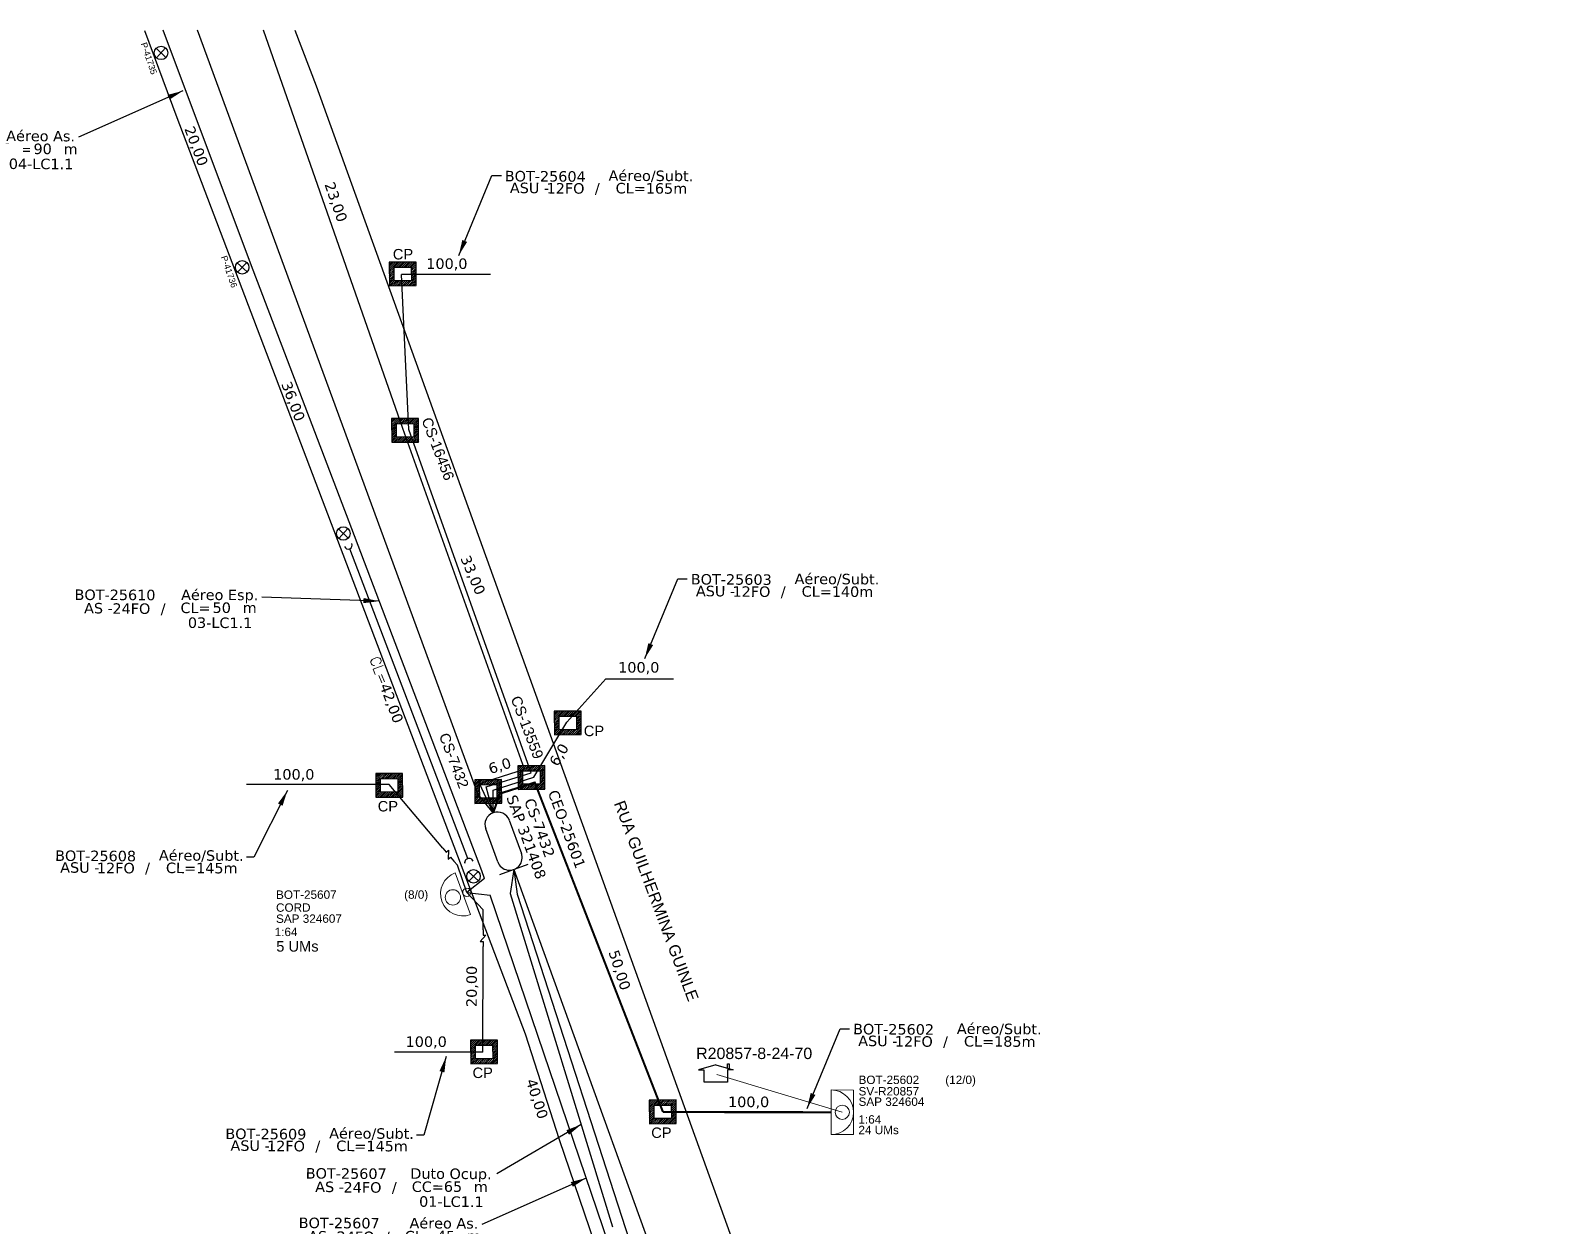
# Model space of a CAD drawing. Extents: x -89 to 749, y 705 to 1299.
# Drawn here: x -0.4 to 143.8, y 872 to 986 of the extents above; entities that cross this region are included whole.
import ezdxf
from ezdxf.enums import TextEntityAlignment as Align

# ---------------------------------------------------------------- set-up
doc = ezdxf.new("R2010")
doc.units = 0
for name, color, linetype in [('10.1-Caixas Subterrâneas', 5, 'Continuous'), ('20.4-CEOS', 1, 'Continuous'), ('20.5-CEO', 1, 'Continuous'), ('CAP a instalar', 1, 'Continuous'), ('celulas gpon', 7, 'Continuous'), ('label_cabos', 7, 'Continuous'), ('Legenda', 1, 'Continuous'), ('locais legendas', 7, 'Continuous'), ('QUADRA', 7, 'Continuous'), ('Subida Lateral', 5, 'Continuous'), ('surveys', 7, 'Continuous'), ('surveys legendas', 7, 'Continuous')]:
    doc.layers.add(name, color=color, linetype=linetype)
for name, color, linetype, lineweight in [("20.0-LEGENDA DOS CDO'S", 1, 'Continuous', 0), ('20.1-CDO_INTERIOR', 1, 'Continuous', 0), ('20.2-CDO_POSTE', 1, 'Continuous', 5), ('20.6-CORDOALHA_SUPORTE', 7, 'Continuous', 25), ('CORDOALHA_SUPORTE', 7, 'Continuous', 25), ('Segmento Logradouro Texto', 7, 'Continuous', 0)]:
    doc.layers.add(name, color=color, linetype=linetype, lineweight=lineweight)
doc.layers.add('DROP DE CLIENTE', color=140, linetype='Continuous', plot=False)
doc.layers.add('EXTRA', color=50, linetype='Continuous', plot=False)
doc.styles.add('ARIAL', font='arial.ttf')
doc.styles.add('DIGICADE', font='arial.ttf')
doc.styles.add('ROMANS', font='romans')
doc.styles.add('siredit', font='verdana.ttf')
doc.styles.get("Standard").update_dxf_attribs({"font": 'arial.ttf'})
doc.linetypes.add('FENCELINE1', pattern='A,0.25,-0.1,[133,ltypeshp.shx,S=0.1,R=0,X=-0.1,Y=0],-0.1,1', length=1.45)
doc.dimstyles.new('ISO-25', dxfattribs={"dimtxt": 2.5, "dimasz": 2.5, "dimexe": 1.25, "dimexo": 0.625, "dimtad": 1, "dimtxsty": 'Standard', "dimcen": 2.5, "dimadec": 0, "dimazin": 0, "dimtfac": 1, "dimtmove": 0, "dimatfit": 3, "dimfxl": 0, "dimarcsym": 0})

# ---------------------------------------------------------------- blocks, each defined once
blk = doc.blocks.new('SURVEY_SURVEY')
for p, q in [((0, 0.0000152), (-0.0000151, 0.0000108)), ((0, 0.0000152), (0.0000151, 0.0000108)), ((0.0000101, 0.0000159), (0.0000117, 0.0000159)), ((0.0000101, 0.0000123), (0.0000101, 0.0000159)), ((0.0000117, 0.0000159), (0.0000117, 0.0000119)), ((-0.0000151, 0.0000108), (-0.0000104, 0.0000108)), ((-0.0000103, 0), (-0.0000103, 0.0000108)), ((0.0000103, 0), (-0.0000103, 0)), ((0.0000151, 0.0000108), (0.0000103, 0.0000108)), ((0.0000103, 0.0000108), (0.0000103, 0))]:
    blk.add_line(p, q)
blk = doc.blocks.new('*U64')
at = {"color": 0}
blk.add_line((2.14, -0.58), (-2.1, -0.68), dxfattribs=at)
for centre, radius in [((0, 0.38), 0.733), ((0.03, -1.03), 0.393)]:
    blk.add_circle(centre, radius, dxfattribs=at)
blk.add_arc((0.02, -0.63), 2.12, 1.3782, 181.3782, dxfattribs=at)
blk = doc.blocks.new('Inst CDOE-8 CAIXA DIST OPT CDOE 48F_8D C_SPL OPTAP')
at = {"layer": "20.0-LEGENDA DOS CDO'S", "color": 0}
for tag, p, style, flags in [('ID_ATIVIDADE', (0.12, 6.47), 'ARIAL', 3), ('FATOR', (7.92, 6.47), 'ARIAL', 1), ('QTDE', (0.23, -0.97), 'DIGICADE', 3)]:
    blk.add_attdef(tag, p, '', height=0.8, rotation=0.118, dxfattribs=dict(at, style=style, flags=flags))
at = {"layer": "20.0-LEGENDA DOS CDO'S", "color": 0, "style": 'ARIAL'}
for tag, p, height in [('FID', (0.12, 5.25), 0.8), ('CORDOALHA', (0.12, 4.02), 0.8), ('SAP', (0.12, 2.96), 0.8), ('1:XX', (-0.01, 1.7), 0.8), ('UMS', (0.14, 0.22), 1)]:
    blk.add_attdef(tag, p, '', height=height, rotation=0.118, dxfattribs=at)
blk.add_attdef('FIBRAS_UTILIZADAS', text='', height=0.8, rotation=0.118, dxfattribs=at).set_placement((13.48, 5.26), align=Align.CENTER)
blk = doc.blocks.new('*X58')
at = {"color": 0, "linetype": 'Continuous'}
for p, q in [((-1.25, 0.34099), (-0.49099, 1.1)), ((-1.25, 0.517767), (-0.667767, 1.1)), ((-1.25, 0.694544), (-0.844544, 1.1)), ((-1.25, 0.87132), (-1.02132, 1.1)), ((-1.25, 1.048097), (-1.198097, 1.1)), ((-1.25, 0.164214), (-0.8035, 0.610714)), ((-1.25, -0.012563), (-0.8035, 0.433937)), ((-1.25, -0.18934), (-0.8035, 0.25716)), ((-1.25, -0.366117), (-0.8035, 0.080383)), ((-0.789214, 0.625), (-0.314214, 1.1)), ((-0.612437, 0.625), (-0.137437, 1.1)), ((-0.43566, 0.625), (0.03934, 1.1)), ((-0.258883, 0.625), (0.216117, 1.1)), ((-0.082107, 0.625), (0.392893, 1.1)), ((0.09467, 0.625), (0.56967, 1.1)), ((0.271447, 0.625), (0.746447, 1.1)), ((0.448223, 0.625), (0.923223, 1.1)), ((0.625, 0.625), (1.1, 1.1)), ((0.801777, 0.625), (1.25, 1.073223)), ((0.8035, 0.449947), (1.25, 0.896447)), ((0.8035, 0.27317), (1.25, 0.71967)), ((0.8035, 0.096393), (1.25, 0.542893)), ((0.8035, -0.080383), (1.25, 0.366117)), ((0.8035, -0.25716), (1.25, 0.18934)), ((0.8035, -0.433937), (1.25, 0.012563)), ((-1.25, -0.542893), (-0.8035, -0.096393)), ((-1.25, -0.71967), (-0.8035, -0.27317)), ((-1.25, -0.896447), (-0.8035, -0.449947)), ((-1.25, -1.073223), (-0.801777, -0.625)), ((-1.1, -1.1), (-0.625, -0.625)), ((-0.923223, -1.1), (-0.448223, -0.625)), ((-0.746447, -1.1), (-0.271447, -0.625)), ((-0.56967, -1.1), (-0.09467, -0.625)), ((-0.392893, -1.1), (0.082107, -0.625)), ((-0.216117, -1.1), (0.258883, -0.625)), ((-0.03934, -1.1), (0.43566, -0.625)), ((0.137437, -1.1), (0.612437, -0.625)), ((0.314214, -1.1), (0.789214, -0.625)), ((0.49099, -1.1), (1.25, -0.34099)), ((0.667767, -1.1), (1.25, -0.517767)), ((0.8035, -0.610714), (1.25, -0.164214)), ((0.844544, -1.1), (1.25, -0.694544)), ((1.02132, -1.1), (1.25, -0.87132)), ((1.198097, -1.1), (1.25, -1.048097))]:
    blk.add_line(p, q, dxfattribs=at)
blk = doc.blocks.new('MANHOLE_MQ')
at = {"color": 0, "linetype": 'Continuous'}
for p, q in [((0.00000623, 0.00000569), (-0.00000627, 0.00000569)), ((-0.00000627, 0.00000569), (-0.00000627, -0.00000531)), ((-0.00000404, 0.00000331), (0.00000399, 0.00000331)), ((-0.00000404, -0.00000294), (-0.00000404, 0.00000331)), ((0.00000399, 0.00000331), (0.00000399, -0.00000294)), ((0.00000623, -0.00000531), (0.00000623, 0.00000569)), ((-0.00000627, -0.00000531), (0.00000623, -0.00000531)), ((0.00000399, -0.00000294), (-0.00000404, -0.00000294)), ((0.00000399, -0.00000294), (0.00000399, -0.00000294))]:
    blk.add_line(p, q, dxfattribs=at)
at = {"color": 0, "linetype": 'Continuous', "xscale": 5e-06, "yscale": 5e-06, "zscale": 1e-05}
blk.add_blockref('*X58', (-0.00000002, 0.00000019), dxfattribs=at)
blk = doc.blocks.new('LEGENDA DOS CABOS')
at = {"layer": 'EXTRA', "color": 0, "style": 'siredit'}
for tag, p in [('ID', (4.6, 0.97)), ('XX', (9.03, 0.97))]:
    blk.add_attdef(tag, text='', height=0.48, rotation=359.69, dxfattribs=at).set_placement(p, align=Align.MIDDLE_CENTER)
at = {"layer": 'Legenda', "color": 0, "style": 'siredit'}
for tag, p in [('TIPO_CABO', (1.31, 0)), ('CABO', (4.69, -0.05)), ('/', (6.81, -0.05)), ('METROS', (10.03, -0.05))]:
    blk.add_attdef(tag, text='', height=0.8, rotation=359.69, dxfattribs=at).set_placement(p, align=Align.MIDDLE_CENTER)
blk = doc.blocks.new('Inst CB ESP CFOA-SM-AS-80-TS-24')
at = {"layer": 'label_cabos', "color": 0, "style": 'siredit'}
for tag, flags, p in [('ID_ATIVIDADE', 3, (1.31, 2.67)), ('FATOR', 1, (11.56, 2.55))]:
    blk.add_attdef(tag, text='', height=1, rotation=359.69, dxfattribs=dict(at, flags=flags)).set_placement(p, align=Align.MIDDLE_CENTER)
for tag, p in [('DESTINO_CABO', (3.13, 1.26)), ('TIPO_CABO', (13.11, 1.24)), ('TIPO_CABO', (1.76, 0)), ('CABO', (4.69, -0.05)), ('/', (7.71, -0.05)), ('LANCE', (10.81, 0)), ('UND', (15.96, 0)), ('FID', (13.15, -1.41))]:
    blk.add_attdef(tag, text='', height=1, rotation=359.69, dxfattribs=at).set_placement(p, align=Align.MIDDLE_CENTER)
blk.add_attdef('QTDE', (12.43, -0.47), '', height=1, rotation=359.69, dxfattribs=at)
blk = doc.blocks.new('Inst CB AS CFOA-SM-AS-80-TS-24')
at = {"layer": 'label_cabos', "color": 0, "style": 'siredit'}
for tag, flags, p in [('ID_ATIVIDADE', 3, (1.31, 2.67)), ('FATOR', 1, (11.56, 2.55))]:
    blk.add_attdef(tag, text='', height=1, rotation=359.69, dxfattribs=dict(at, flags=flags)).set_placement(p, align=Align.MIDDLE_CENTER)
for tag, p in [('DESTINO_CABO', (3.13, 1.26)), ('TIPO_CABO', (13.11, 1.24)), ('TIPO_CABO', (1.76, 0)), ('CABO', (4.69, -0.05)), ('/', (7.71, -0.05)), ('LANCE', (10.81, 0)), ('UND', (15.96, 0)), ('FID', (13.15, -1.41))]:
    blk.add_attdef(tag, text='', height=1, rotation=359.69, dxfattribs=at).set_placement(p, align=Align.MIDDLE_CENTER)
blk.add_attdef('QTDE', (12.43, -0.47), '', height=1, rotation=359.69, dxfattribs=at)
blk = doc.blocks.new('Inst CORD ALUMINIO 4.8 MM 3F(sem recursos)')
at = {"layer": '20.6-CORDOALHA_SUPORTE', "color": 0, "lineweight": 0, "style": 'ROMANS'}
blk.add_attdef('LANCE', text='', height=1, dxfattribs=at).set_placement((-0.54, -2.21), align=Align.RIGHT)
at = {"layer": '20.6-CORDOALHA_SUPORTE', "color": 0, "style": 'siredit'}
blk.add_attdef('QTDE', (-0.54, -2.21), '', height=1, rotation=359.69, dxfattribs=at)
at = {"layer": '20.6-CORDOALHA_SUPORTE', "color": 0, "lineweight": 0, "style": 'ROMANS'}
for tag, p, flags in [('FATOR', (-5.2, -4.44), 3), ('ID_ATIVIDADE', (-5.2, -6.67), 3), ('FID', (-5.2, -8.9), 1)]:
    blk.add_attdef(tag, p, '', height=1, dxfattribs=dict(at, flags=flags))
blk = doc.blocks.new('Inst CB DT OCUP CFOA-SM-AS-80-TS-24')
at = {"layer": 'label_cabos', "color": 0, "style": 'siredit'}
for tag, flags, p in [('ID_ATIVIDADE', 3, (1.31, 2.67)), ('FATOR', 1, (11.56, 2.55))]:
    blk.add_attdef(tag, text='', height=1, rotation=359.69, dxfattribs=dict(at, flags=flags)).set_placement(p, align=Align.MIDDLE_CENTER)
for tag, p in [('DESTINO_CABO', (3.13, 1.26)), ('TIPO_CABO', (13.11, 1.24)), ('TIPO_CABO', (1.76, 0)), ('CABO', (4.69, -0.05)), ('/', (7.71, -0.05)), ('LANCE', (10.91, 0)), ('UND', (15.96, 0)), ('FID', (13.15, -1.41))]:
    blk.add_attdef(tag, text='', height=1, rotation=359.69, dxfattribs=at).set_placement(p, align=Align.MIDDLE_CENTER)
blk.add_attdef('QTDE', (12.43, -0.47), '', height=1, rotation=359.69, dxfattribs=at)

msp = doc.modelspace()

# ---------------------------------------------------------------- linework, layer by layer
at = {"color": 1}
for p, q in [((11.61, 984.31), (12.54, 983.43)), ((12.51, 984.34), (11.64, 983.4)), ((19.34, 963.87), (20.28, 962.99)), ((20.25, 963.9), (19.37, 962.96)), ((28.98, 938.5), (29.92, 937.62)), ((29.89, 938.53), (29.01, 937.59)), ((41.39, 905.82), (42.33, 904.94)), ((42.3, 905.85), (41.42, 904.91))]:
    msp.add_line(p, q, dxfattribs=at)
for centre in [(12.08, 983.87), (19.81, 963.43), (29.45, 938.06), (41.86, 905.38)]:
    msp.add_circle(centre, 0.642, dxfattribs=at)
at = {"layer": '20.1-CDO_INTERIOR', "color": 1, "lineweight": 18}
msp.add_lwpolyline([(78.07, 880.76), (78.07, 885.01), (75.95, 885.02), (75.95, 880.77)], close=True, dxfattribs=at)
msp.add_circle((77.01, 882.89), 0.68, dxfattribs=at)
msp.add_arc((75.95, 882.89), 2.13, 269.9724, 89.9724, dxfattribs=at)
at = {"layer": '20.5-CEO', "color": 5}
for p, q in [((44.18, 906.75), (43.03, 909.9)), ((45.27, 910.73), (46.43, 907.57))]:
    msp.add_line(p, q, dxfattribs=at)
msp.add_lwpolyline([(44.36, 905.54), (47.07, 906.53)], dxfattribs=at)
for centre, start, end in [((44.15, 910.31), 20.0952, 200.0952), ((45.3, 907.16), 200.0952, 20.0952)]:
    msp.add_arc(centre, 1.2, start, end, dxfattribs=at)
at = {"layer": 'CAP a instalar', "color": 7, "linetype": 'FENCELINE1', "ltscale": 3}
for points in [[(42.66, 905.89), (30.25, 938.49), (20.61, 963.84), (12.27, 986.03)], [(45.72, 906.04), (45.36, 903.74)], [(55.98, 869.43), (54.78, 870.2), (43.44, 903.59)], [(45.36, 903.74), (55.12, 871.98)]]:
    msp.add_lwpolyline(points, dxfattribs=at)
at = {"layer": 'CAP a instalar', "color": 8, "ltscale": 5}
for points in [[(42.26, 913.23), (15.54, 986.03)], [(35.13, 948.06), (21.85, 986.03)], [(43.49, 962.74), (35.01, 962.74)], [(43.74, 911.44), (43.08, 913.9), (47.35, 915.26), (35.69, 947.97), (35.01, 962.74)], [(43.74, 911.44), (42.43, 914.22), (46.71, 915.58), (35.13, 948.06)], [(43.74, 911.44), (43.73, 913.58), (47.62, 914.82), (50.76, 920.06), (54.48, 924.19), (60.92, 924.19)], [(38.94, 908.07), (33.83, 914.12), (20.23, 914.12)], [(43.74, 911.44), (42.26, 913.23)], [(40.32, 906.43), (39.97, 906.84)], [(41.21, 903.85), (40.32, 906.43)], [(45.72, 906.04), (46.02, 903.69)], [(41.21, 903.85), (42.78, 902.2)], [(46.02, 903.69), (58.2, 866.11)], [(42.77, 900.28), (42.78, 902.2)], [(42.74, 888.63), (42.77, 898.68)], [(42.74, 888.63), (34.33, 888.63)]]:
    msp.add_lwpolyline(points, dxfattribs=at)
at = {"layer": 'CAP a instalar', "color": 10, "ltscale": 5, "const_width": 0.2}
for points in [[(43.74, 911.44), (44.39, 913.27), (47.7, 914.32), (59.92, 882.91)], [(59.92, 882.91), (59.92, 882.91), (75.95, 882.89)]]:
    msp.add_lwpolyline(points, dxfattribs=at)
at = {"layer": 'CAP a instalar', "color": 7, "linetype": 'FENCELINE1', "ltscale": 5}
msp.add_lwpolyline([(42.91, 905.16), (42.66, 905.89)], dxfattribs=at)
at = {"layer": 'CAP a instalar', "color": 7, "ltscale": 5}
for points in [[(45.72, 906.04), (64.36, 854.42), (77.1, 830.67)], [(42.91, 905.16), (41.21, 903.85)], [(41.21, 903.85), (43.44, 903.59)]]:
    msp.add_lwpolyline(points, dxfattribs=at)
at = {"layer": 'CORDOALHA_SUPORTE', "ltscale": 5}
for points in [[(29.56, 936.81, 1), (30.26, 937.11)], [(41.06, 906.61, -1), (41.79, 906.84)]]:
    msp.add_lwpolyline(points, format="xyb", dxfattribs=at)
msp.add_lwpolyline([(41.31, 907.09), (30.07, 936.61)], dxfattribs=at)
at = {"layer": 'DROP DE CLIENTE', "lineweight": 0}
msp.add_lwpolyline([(77.01, 882.89), (65.04, 886.48)], dxfattribs=at)
at = {"layer": 'QUADRA', "color": 4}
for points in [[(63.46, 840.91), (50.06, 880.26), (46.81, 890.33), (13.63, 977.68), (10.53, 985.96)], [(24.84, 986.03), (26.86, 980.72), (79.18, 835.58), (79.52, 835.17), (80.02, 834.98), (80.56, 835.05), (143.48, 859.09), (143.77, 859.52), (143.77, 860.03), (141.66, 867.87)], [(24.84, 986.03), (26.86, 980.72), (79.18, 835.58), (79.52, 835.17), (80.02, 834.98), (80.56, 835.05), (143.48, 859.09), (143.77, 859.52), (143.77, 860.03), (141.66, 867.87)]]:
    msp.add_lwpolyline(points, dxfattribs=at)
at = {"layer": 'Subida Lateral', "color": 5}
for points in [[(38.94, 908.07), (39.27, 907.69), (39.48, 907.87), (39.45, 907.03), (39.66, 907.22), (39.97, 906.84)], [(42.77, 900.28), (42.78, 899.78), (43.05, 899.78), (42.49, 899.16), (42.77, 899.17), (42.77, 898.68)]]:
    msp.add_lwpolyline(points, dxfattribs=at)

# ---------------------------------------------------------------- block references
at = {"color": 2, "lineweight": 0}
ref = msp.add_blockref('Inst CB AS CFOA-SM-AS-80-TS-24', (-12.5, 974.7), dxfattribs=at)
ref.add_attrib('DESTINO_CABO', 'BOT-25610', dxfattribs={"layer": 'label_cabos', "color": 0, "height": 1, "rotation": 359.69, "style": 'siredit'}).set_placement((-9.37, 975.96), align=Align.MIDDLE_CENTER)
ref.add_attrib('TIPO_CABO', 'Aéreo As.', dxfattribs={"layer": 'label_cabos', "color": 0, "height": 1, "rotation": 359.69, "style": 'siredit'}).set_placement((0.6, 975.95), align=Align.MIDDLE_CENTER)
ref.add_attrib('CABO', '24FO', dxfattribs={"layer": 'label_cabos', "color": 0, "height": 1, "rotation": 359.69, "style": 'siredit'}).set_placement((-7.82, 974.65), align=Align.MIDDLE_CENTER)
ref.add_attrib('/', '/', dxfattribs={"layer": 'label_cabos', "color": 0, "height": 1, "rotation": 359.69, "style": 'siredit'}).set_placement((-4.79, 974.65), align=Align.MIDDLE_CENTER)
ref.add_attrib('TIPO_CABO', 'AS - ', dxfattribs={"layer": 'label_cabos', "color": 0, "height": 1, "rotation": 359.69, "style": 'siredit'}).set_placement((-10.74, 974.7), align=Align.MIDDLE_CENTER)
ref.add_attrib('FID', '04-LC1.1', dxfattribs={"layer": 'label_cabos', "color": 0, "height": 1, "rotation": 359.69, "style": 'siredit'}).set_placement((0.64, 973.29), align=Align.MIDDLE_CENTER)
ref.add_attrib('LANCE', 'CL=', dxfattribs={"layer": 'label_cabos', "color": 0, "height": 1, "rotation": 359.69, "style": 'siredit'}).set_placement((-1.7, 974.7), align=Align.MIDDLE_CENTER)
ref.add_attrib('QTDE', '90', (-0.08, 974.23), dxfattribs={"layer": 'label_cabos', "color": 0, "height": 1, "rotation": 359.69, "style": 'siredit'})
ref.add_attrib('UND', 'm', dxfattribs={"layer": 'label_cabos', "color": 0, "height": 1, "rotation": 359.69, "style": 'siredit'}).set_placement((3.46, 974.7), align=Align.MIDDLE_CENTER)
ref = msp.add_blockref('LEGENDA DOS CABOS', (44.46, 970.48), dxfattribs=at)
ref.add_attrib('ID', 'BOT-25604', dxfattribs={"layer": 'label_cabos', "color": 0, "height": 1, "rotation": 359.69, "style": 'siredit'}).set_placement((48.7, 972.11), align=Align.MIDDLE_CENTER)
ref.add_attrib('CABO', '12FO', dxfattribs={"layer": 'label_cabos', "color": 0, "height": 1, "rotation": 359.69, "style": 'siredit'}).set_placement((50.63, 970.96), align=Align.MIDDLE_CENTER)
ref.add_attrib('METROS', 'CL=165m', dxfattribs={"layer": 'label_cabos', "color": 0, "height": 1, "rotation": 359.69, "style": 'siredit'}).set_placement((58.82, 970.96), align=Align.MIDDLE_CENTER)
ref.add_attrib('XX', 'Aéreo/Subt.', dxfattribs={"layer": 'label_cabos', "color": 0, "height": 1, "rotation": 359.69, "style": 'siredit'}).set_placement((58.77, 972.16), align=Align.MIDDLE_CENTER)
ref.add_attrib('/', '/', dxfattribs={"layer": 'label_cabos', "color": 0, "height": 1, "rotation": 359.69, "style": 'siredit'}).set_placement((53.66, 970.96), align=Align.MIDDLE_CENTER)
ref.add_attrib('TIPO_CABO', 'ASU -', dxfattribs={"layer": 'label_cabos', "color": 0, "height": 1, "rotation": 359.69, "style": 'siredit'}).set_placement((47.2, 971), align=Align.MIDDLE_CENTER)
ref = msp.add_blockref('LEGENDA DOS CABOS', (62.19, 932.05), dxfattribs=at)
ref.add_attrib('ID', 'BOT-25603', dxfattribs={"layer": 'label_cabos', "color": 0, "height": 1, "rotation": 359.69, "style": 'siredit'}).set_placement((66.43, 933.68), align=Align.MIDDLE_CENTER)
ref.add_attrib('CABO', '12FO', dxfattribs={"layer": 'label_cabos', "color": 0, "height": 1, "rotation": 359.69, "style": 'siredit'}).set_placement((68.35, 932.52), align=Align.MIDDLE_CENTER)
ref.add_attrib('METROS', 'CL=140m', dxfattribs={"layer": 'label_cabos', "color": 0, "height": 1, "rotation": 359.69, "style": 'siredit'}).set_placement((76.55, 932.52), align=Align.MIDDLE_CENTER)
ref.add_attrib('XX', 'Aéreo/Subt.', dxfattribs={"layer": 'label_cabos', "color": 0, "height": 1, "rotation": 359.69, "style": 'siredit'}).set_placement((76.5, 933.72), align=Align.MIDDLE_CENTER)
ref.add_attrib('/', '/', dxfattribs={"layer": 'label_cabos', "color": 0, "height": 1, "rotation": 359.69, "style": 'siredit'}).set_placement((71.38, 932.52), align=Align.MIDDLE_CENTER)
ref.add_attrib('TIPO_CABO', 'ASU -', dxfattribs={"layer": 'label_cabos', "color": 0, "height": 1, "rotation": 359.69, "style": 'siredit'}).set_placement((64.93, 932.57), align=Align.MIDDLE_CENTER)
ref = msp.add_blockref('Inst CB ESP CFOA-SM-AS-80-TS-24', (4.56, 930.94), dxfattribs=dict(at, rotation=0.1315642785740554))
ref.add_attrib('DESTINO_CABO', 'BOT-25610', dxfattribs={"layer": 'label_cabos', "color": 0, "height": 1, "rotation": 359.8216, "style": 'siredit'}).set_placement((7.69, 932.21), align=Align.MIDDLE_CENTER)
ref.add_attrib('TIPO_CABO', 'Aéreo Esp.', dxfattribs={"layer": 'label_cabos', "color": 0, "height": 1, "rotation": 359.8216, "style": 'siredit'}).set_placement((17.67, 932.21), align=Align.MIDDLE_CENTER)
ref.add_attrib('CABO', '24FO', dxfattribs={"layer": 'label_cabos', "color": 0, "height": 1, "rotation": 359.8216, "style": 'siredit'}).set_placement((9.25, 930.9), align=Align.MIDDLE_CENTER)
ref.add_attrib('/', '/', dxfattribs={"layer": 'label_cabos', "color": 0, "height": 1, "rotation": 359.8216, "style": 'siredit'}).set_placement((12.28, 930.9), align=Align.MIDDLE_CENTER)
ref.add_attrib('TIPO_CABO', 'AS - ', dxfattribs={"layer": 'label_cabos', "color": 0, "height": 1, "rotation": 359.8216, "style": 'siredit'}).set_placement((6.33, 930.94), align=Align.MIDDLE_CENTER)
ref.add_attrib('FID', '03-LC1.1', dxfattribs={"layer": 'label_cabos', "color": 0, "height": 1, "rotation": 359.8216, "style": 'siredit'}).set_placement((17.71, 929.55), align=Align.MIDDLE_CENTER)
ref.add_attrib('LANCE', 'CL=', dxfattribs={"layer": 'label_cabos', "color": 0, "height": 1, "rotation": 359.8216, "style": 'siredit'}).set_placement((15.37, 930.97), align=Align.MIDDLE_CENTER)
ref.add_attrib('QTDE', '50', (16.99, 930.49), dxfattribs={"layer": 'label_cabos', "color": 0, "height": 1, "rotation": 359.8216, "style": 'siredit'})
ref.add_attrib('UND', 'm', dxfattribs={"layer": 'label_cabos', "color": 0, "height": 1, "rotation": 359.8216, "style": 'siredit'}).set_placement((20.53, 930.98), align=Align.MIDDLE_CENTER)
at = {"color": 0, "lineweight": 0, "rotation": 290.8432581549266}
msp.add_blockref('Inst CORD ALUMINIO 4.8 MM 3F(sem recursos)', (35.16, 923.83), dxfattribs=at).add_auto_attribs({'QTDE': '42,00', 'LANCE': 'CL='})
at = {"color": 2, "lineweight": 0}
ref = msp.add_blockref('LEGENDA DOS CABOS', (1.6, 905.7), dxfattribs=at)
ref.add_attrib('ID', 'BOT-25608', dxfattribs={"layer": 'label_cabos', "color": 0, "height": 1, "rotation": 359.69, "style": 'siredit'}).set_placement((5.84, 907.33), align=Align.MIDDLE_CENTER)
ref.add_attrib('CABO', '12FO', dxfattribs={"layer": 'label_cabos', "color": 0, "height": 1, "rotation": 359.69, "style": 'siredit'}).set_placement((7.77, 906.17), align=Align.MIDDLE_CENTER)
ref.add_attrib('METROS', 'CL=145m', dxfattribs={"layer": 'label_cabos', "color": 0, "height": 1, "rotation": 359.69, "style": 'siredit'}).set_placement((15.96, 906.17), align=Align.MIDDLE_CENTER)
ref.add_attrib('XX', 'Aéreo/Subt.', dxfattribs={"layer": 'label_cabos', "color": 0, "height": 1, "rotation": 359.69, "style": 'siredit'}).set_placement((15.91, 907.37), align=Align.MIDDLE_CENTER)
ref.add_attrib('/', '/', dxfattribs={"layer": 'label_cabos', "color": 0, "height": 1, "rotation": 359.69, "style": 'siredit'}).set_placement((10.79, 906.17), align=Align.MIDDLE_CENTER)
ref.add_attrib('TIPO_CABO', 'ASU -', dxfattribs={"layer": 'label_cabos', "color": 0, "height": 1, "rotation": 359.69, "style": 'siredit'}).set_placement((4.34, 906.22), align=Align.MIDDLE_CENTER)
ref = msp.add_blockref('LEGENDA DOS CABOS', (77.66, 889.17), dxfattribs=at)
ref.add_attrib('ID', 'BOT-25602', dxfattribs={"layer": 'label_cabos', "color": 0, "height": 1, "rotation": 359.69, "style": 'siredit'}).set_placement((81.9, 890.8), align=Align.MIDDLE_CENTER)
ref.add_attrib('CABO', '12FO', dxfattribs={"layer": 'label_cabos', "color": 0, "height": 1, "rotation": 359.69, "style": 'siredit'}).set_placement((83.83, 889.64), align=Align.MIDDLE_CENTER)
ref.add_attrib('METROS', 'CL=185m', dxfattribs={"layer": 'label_cabos', "color": 0, "height": 1, "rotation": 359.69, "style": 'siredit'}).set_placement((92.02, 889.64), align=Align.MIDDLE_CENTER)
ref.add_attrib('XX', 'Aéreo/Subt.', dxfattribs={"layer": 'label_cabos', "color": 0, "height": 1, "rotation": 359.69, "style": 'siredit'}).set_placement((91.97, 890.84), align=Align.MIDDLE_CENTER)
ref.add_attrib('/', '/', dxfattribs={"layer": 'label_cabos', "color": 0, "height": 1, "rotation": 359.69, "style": 'siredit'}).set_placement((86.85, 889.64), align=Align.MIDDLE_CENTER)
ref.add_attrib('TIPO_CABO', 'ASU -', dxfattribs={"layer": 'label_cabos', "color": 0, "height": 1, "rotation": 359.69, "style": 'siredit'}).set_placement((80.4, 889.69), align=Align.MIDDLE_CENTER)
ref = msp.add_blockref('LEGENDA DOS CABOS', (17.83, 879.19), dxfattribs=at)
ref.add_attrib('ID', 'BOT-25609', dxfattribs={"layer": 'label_cabos', "color": 0, "height": 1, "rotation": 359.69, "style": 'siredit'}).set_placement((22.07, 880.82), align=Align.MIDDLE_CENTER)
ref.add_attrib('CABO', '12FO', dxfattribs={"layer": 'label_cabos', "color": 0, "height": 1, "rotation": 359.69, "style": 'siredit'}).set_placement((23.99, 879.67), align=Align.MIDDLE_CENTER)
ref.add_attrib('METROS', 'CL=145m', dxfattribs={"layer": 'label_cabos', "color": 0, "height": 1, "rotation": 359.69, "style": 'siredit'}).set_placement((32.19, 879.67), align=Align.MIDDLE_CENTER)
ref.add_attrib('XX', 'Aéreo/Subt.', dxfattribs={"layer": 'label_cabos', "color": 0, "height": 1, "rotation": 359.69, "style": 'siredit'}).set_placement((32.14, 880.87), align=Align.MIDDLE_CENTER)
ref.add_attrib('/', '/', dxfattribs={"layer": 'label_cabos', "color": 0, "height": 1, "rotation": 359.69, "style": 'siredit'}).set_placement((27.02, 879.67), align=Align.MIDDLE_CENTER)
ref.add_attrib('TIPO_CABO', 'ASU -', dxfattribs={"layer": 'label_cabos', "color": 0, "height": 1, "rotation": 359.69, "style": 'siredit'}).set_placement((20.57, 879.71), align=Align.MIDDLE_CENTER)
ref = msp.add_blockref('Inst CB DT OCUP CFOA-SM-AS-80-TS-24', (26.6, 875.79), dxfattribs=at)
ref.add_attrib('DESTINO_CABO', 'BOT-25607', dxfattribs={"layer": 'label_cabos', "color": 0, "height": 1, "rotation": 359.69, "style": 'siredit'}).set_placement((29.73, 877.05), align=Align.MIDDLE_CENTER)
ref.add_attrib('CABO', '24FO', dxfattribs={"layer": 'label_cabos', "color": 0, "height": 1, "rotation": 359.69, "style": 'siredit'}).set_placement((31.28, 875.73), align=Align.MIDDLE_CENTER)
ref.add_attrib('TIPO_CABO', 'Duto Ocup.', dxfattribs={"layer": 'label_cabos', "color": 0, "height": 1, "rotation": 359.69, "style": 'siredit'}).set_placement((39.71, 877.03), align=Align.MIDDLE_CENTER)
ref.add_attrib('/', '/', dxfattribs={"layer": 'label_cabos', "color": 0, "height": 1, "rotation": 359.69, "style": 'siredit'}).set_placement((34.31, 875.73), align=Align.MIDDLE_CENTER)
ref.add_attrib('TIPO_CABO', 'AS - ', dxfattribs={"layer": 'label_cabos', "color": 0, "height": 1, "rotation": 359.69, "style": 'siredit'}).set_placement((28.36, 875.78), align=Align.MIDDLE_CENTER)
ref.add_attrib('FID', '01-LC1.1', dxfattribs={"layer": 'label_cabos', "color": 0, "height": 1, "rotation": 359.69, "style": 'siredit'}).set_placement((39.75, 874.37), align=Align.MIDDLE_CENTER)
ref.add_attrib('LANCE', 'CC=', dxfattribs={"layer": 'label_cabos', "color": 0, "height": 1, "rotation": 359.69, "style": 'siredit'}).set_placement((37.51, 875.79), align=Align.MIDDLE_CENTER)
ref.add_attrib('QTDE', '65', (39.03, 875.31), dxfattribs={"layer": 'label_cabos', "color": 0, "height": 1, "rotation": 359.69, "style": 'siredit'})
ref.add_attrib('UND', 'm', dxfattribs={"layer": 'label_cabos', "color": 0, "height": 1, "rotation": 359.69, "style": 'siredit'}).set_placement((42.56, 875.79), align=Align.MIDDLE_CENTER)
ref = msp.add_blockref('Inst CB AS CFOA-SM-AS-80-TS-24', (25.93, 871.07), dxfattribs=at)
ref.add_attrib('DESTINO_CABO', 'BOT-25607', dxfattribs={"layer": 'label_cabos', "color": 0, "height": 1, "rotation": 359.69, "style": 'siredit'}).set_placement((29.06, 872.33), align=Align.MIDDLE_CENTER)
ref.add_attrib('TIPO_CABO', 'Aéreo As.', dxfattribs={"layer": 'label_cabos', "color": 0, "height": 1, "rotation": 359.69, "style": 'siredit'}).set_placement((39.04, 872.31), align=Align.MIDDLE_CENTER)
ref.add_attrib('CABO', '24FO', dxfattribs={"layer": 'label_cabos', "color": 0, "height": 1, "rotation": 359.69, "style": 'siredit'}).set_placement((30.62, 871.02), align=Align.MIDDLE_CENTER)
ref.add_attrib('/', '/', dxfattribs={"layer": 'label_cabos', "color": 0, "height": 1, "rotation": 359.69, "style": 'siredit'}).set_placement((33.65, 871.02), align=Align.MIDDLE_CENTER)
ref.add_attrib('TIPO_CABO', 'AS - ', dxfattribs={"layer": 'label_cabos', "color": 0, "height": 1, "rotation": 359.69, "style": 'siredit'}).set_placement((27.69, 871.06), align=Align.MIDDLE_CENTER)
ref.add_attrib('FID', '02-LC1.1', dxfattribs={"layer": 'label_cabos', "color": 0, "height": 1, "rotation": 359.69, "style": 'siredit'}).set_placement((39.08, 869.65), align=Align.MIDDLE_CENTER)
ref.add_attrib('LANCE', 'CL=', dxfattribs={"layer": 'label_cabos', "color": 0, "height": 1, "rotation": 359.69, "style": 'siredit'}).set_placement((36.74, 871.07), align=Align.MIDDLE_CENTER)
ref.add_attrib('QTDE', '45', (38.36, 870.59), dxfattribs={"layer": 'label_cabos', "color": 0, "height": 1, "rotation": 359.69, "style": 'siredit'})
ref.add_attrib('UND', 'm', dxfattribs={"layer": 'label_cabos', "color": 0, "height": 1, "rotation": 359.69, "style": 'siredit'}).set_placement((41.89, 871.07), align=Align.MIDDLE_CENTER)
at = {"layer": '10.1-Caixas Subterrâneas', "color": 30, "xscale": 204664.034759142, "yscale": 204664.034759142, "zscale": 204664.034759142, "rotation": 180.4029588641664}
for p in [(35.11, 962.84), (35.34, 947.93), (50.84, 920.04), (47.38, 914.84), (33.82, 914.09), (43.26, 913.51), (42.86, 888.68), (59.89, 882.97)]:
    msp.add_blockref('MANHOLE_MQ', p, dxfattribs=at)
at = {"layer": "20.0-LEGENDA DOS CDO'S", "color": 7, "lineweight": 0}
msp.add_blockref('Inst CDOE-8 CAIXA DIST OPT CDOE 48F_8D C_SPL OPTAP', (22.92, 897.98), dxfattribs=at).add_auto_attribs({'FID': 'BOT-25607', 'CORDOALHA': 'CORD', 'SAP': 'SAP 324607', '1:XX': '1:64', 'UMS': '5 UMs', 'FIBRAS_UTILIZADAS': '(8/0)'})
at = {"layer": '20.2-CDO_POSTE', "color": 7, "xscale": -1, "rotation": 111.2177414102885}
msp.add_blockref('*U64', (40.25, 903.51), dxfattribs=at)
at = {"layer": 'surveys', "color": 255, "xscale": 108778.3616383397, "yscale": 108778.3616887024, "zscale": 108778.3616438893}
msp.add_blockref('SURVEY_SURVEY', (64.96, 885.76), dxfattribs=at)

# ---------------------------------------------------------------- texts
at = {"layer": "20.0-LEGENDA DOS CDO'S", "color": 1, "style": 'ARIAL'}
for s, p in [('SV-R20857', (78.56, 884.49)), ('BOT-25602', (78.56, 885.58)), ('SAP 324604', (78.56, 883.5)), ('1:64', (78.55, 881.81)), ('24 UMs', (78.55, 880.8))]:
    msp.add_text(s, height=0.8, rotation=359.9724, dxfattribs=at).set_placement(p)
msp.add_text('             (12/0)', height=0.8, rotation=359.9724, dxfattribs=at).set_placement((86.27, 885.58), align=Align.CENTER)
at = {"layer": '20.4-CEOS', "color": 5, "style": 'siredit'}
msp.add_text('CEO-25601', height=1.01, rotation=290.0952, dxfattribs=at).set_placement((51.23, 910.05), align=Align.TOP_CENTER)
at = {"layer": '20.5-CEO', "color": 5, "style": 'siredit'}
for s, p in [('SAP 321408', (47.38, 909.3)), ('CS-7432', (48.64, 910.17))]:
    msp.add_text(s, height=1.014, rotation=290.0952, dxfattribs=at).set_placement(p, align=Align.TOP_CENTER)
at = {"layer": 'celulas gpon', "style": 'siredit'}
for s, rotation, p in [('20,00', 290.7987, (14.28, 976.65)), ('23,00', 289.277, (27.64, 971.35)), ('36,00', 290.7987, (23.52, 952.32)), ('33,00', 293.0343, (40.59, 935.71)), ('6,0', 59.022, (49.87, 915.78)), ('6,0', 17.6119, (43.47, 915.12)), ('50,00', 287.8779, (54.72, 898.16)), ('20,00', 89.8224, (42.17, 892.92)), ('40,00', 287.8779, (46.85, 885.89))]:
    msp.add_text(s, height=1, rotation=rotation, dxfattribs=at).set_placement(p)
for p in [(37.36, 963.28), (55.65, 924.8), (22.77, 914.6), (35.39, 889.12), (66.12, 883.38)]:
    msp.add_text('100,0', height=1, dxfattribs=at).set_placement(p)
at = {"layer": 'locais legendas', "color": 10}
for s, p in [('P-41735', (10.13, 984.75)), ('P-41736', (17.78, 964.42))]:
    msp.add_text(s, height=0.6, rotation=288.8112, dxfattribs=at).set_placement(p)
at = {"layer": 'locais legendas', "color": 30}
for p in [(34.17, 964.18), (52.37, 918.74), (32.73, 911.56), (41.77, 886.15), (58.8, 880.44)]:
    msp.add_text('CP', height=1, dxfattribs=at).set_placement(p)
for s, p in [('CS-16456', (36.89, 948.89)), ('CS-13559', (45.39, 922.34)), ('CS-7432', (38.55, 918.81))]:
    msp.add_text(s, height=1, rotation=290.8433, dxfattribs=at).set_placement(p)
at = {"layer": 'Segmento Logradouro Texto', "color": 5, "linetype": 'Continuous', "insert": (56.25, 912.72), "char_height": 1.0878, "width": 20.5677, "attachment_point": 1, "rotation": 290.5287, "style": 'DIGICADE'}
msp.add_mtext('RUA GUILHERMINA GUINLE', dxfattribs=at)
at = {"layer": 'surveys legendas', "color": 3}
msp.add_text('R20857-8-24-70', height=1.0878, dxfattribs=at).set_placement((63.08, 887.96))

# ---------------------------------------------------------------- leaders
at = {"color": 2, "lineweight": 0}
for points in [[(14.16, 980.25), (4.21, 975.83)], [(40.45, 964.56), (43.6, 972.17), (44.52, 972.17)], [(58.18, 926.13), (61.33, 933.73), (62.24, 933.73)], [(32.87, 931.61), (21.69, 932)], [(24.12, 913.55), (20.91, 907.21), (20.21, 907.21)], [(73.65, 883.25), (76.8, 890.85), (77.71, 890.85)], [(39.26, 888.19), (37.14, 880.7), (36.44, 880.7)], [(52.13, 881.72), (44.1, 877.02)], [(52.6, 876.62), (42.65, 872.2)]]:
    msp.add_leader(points, dimstyle='ISO-25', override={"dimasz": 1.5, "dimtad": 0}, dxfattribs=at)

doc.saveas('drawing.dxf')
